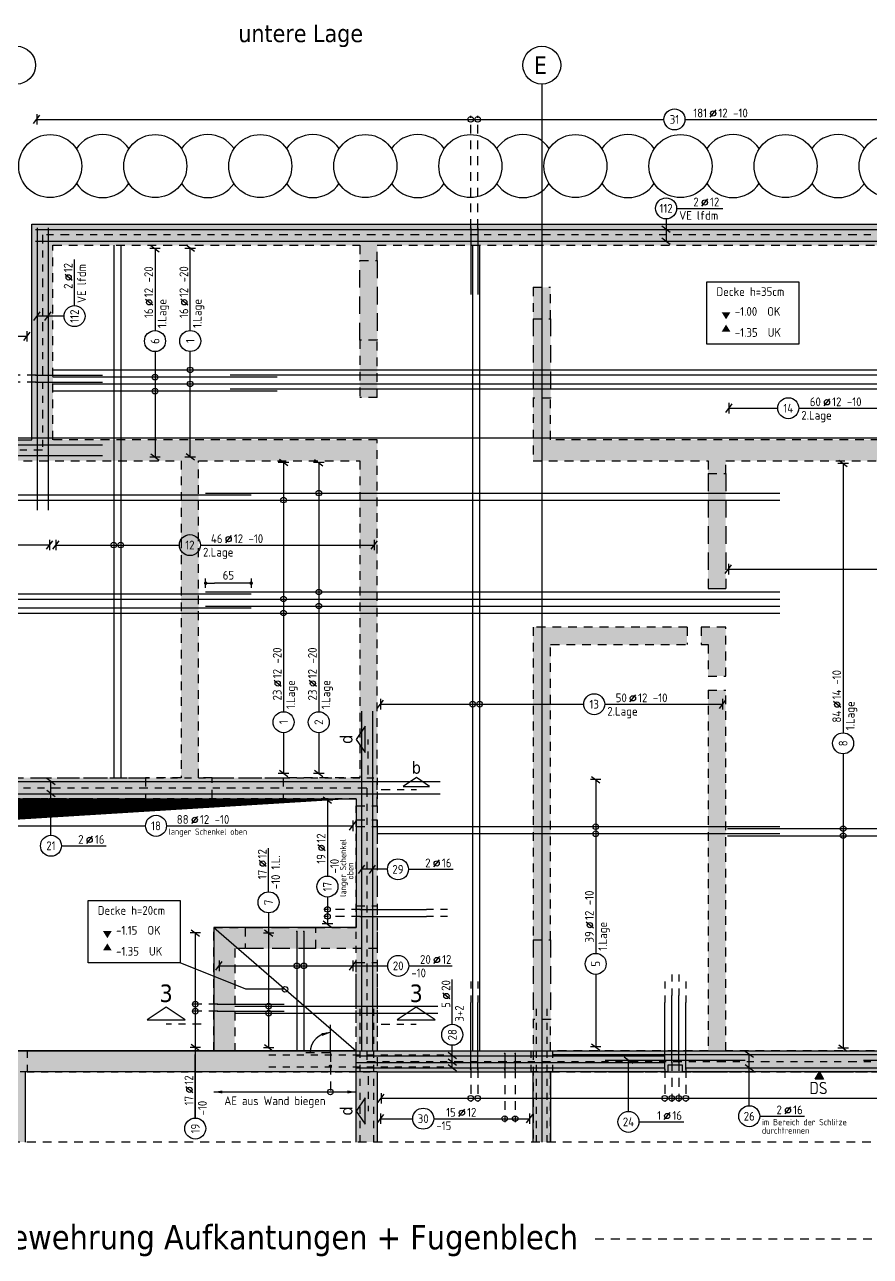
# Model space of a CAD drawing. Extents: x -14 to 117, y -15 to 42.
# Drawn here: x 20.81 to 32.89, y 5.89 to 23.47 of the extents above; entities that cross this region are included whole.
import ezdxf
from ezdxf.enums import TextEntityAlignment as Align

# ---------------------------------------------------------------- set-up
doc = ezdxf.new("R2010")
doc.units = 0
doc.header["$LTSCALE"] = 0.5
for name, pattern in [('AUSGEZOGEN', [1000.01, 1000, 0.01]), ('DASHDOTSMALL', [1.05, 0.5, -0.25, 0.05, -0.25]), ('DIVIDE2', [0.625, 0.25, -0.125, 0, -0.125, 0, -0.125]), ('DOT', [0.175, 0.05, -0.125]), ('HIDDEN', [0.375, 0.25, -0.125]), ('HIDDEN2', [0.187, 0.125, -0.062]), ('PUNKT', [0.175, 0.05, -0.125]), ('STRICHLINIE', [0.75, 0.5, -0.25]), ('STRICHPUNKT2', [0.55, 0.25, -0.125, 0.05, -0.125]), ('VERDECKT', [0.375, 0.25, -0.125])]:
    doc.linetypes.add(name, pattern=pattern)
for name, color, linetype in [('1.UG', 7, 'Continuous'), ('ACHSEN', 7, 'Continuous'), ('AFB', 7, 'Continuous'), ('AFU', 7, 'Continuous'), ('BETON', 7, 'Continuous'), ('Brüstung 1.UG', 7, 'Continuous'), ('DRUEBER', 7, 'Continuous'), ('grau_dunkel', 7, 'Continuous'), ('grau_mittel', 7, 'Continuous'), ('HILFE', 7, 'Continuous'), ('koten', 7, 'Continuous'), ('MASSE', 7, 'Continuous'), ('OBJEKT', 7, 'Continuous'), ('RND', 7, 'Continuous'), ('SCHNITTE', 7, 'Continuous'), ('SFP_Achsen', 7, 'Continuous'), ('TEXT', 7, 'Continuous'), ('Verbau', 7, 'Continuous'), ('VERDECKT', 7, 'Continuous'), ('VERDECKT2', 7, 'Continuous')]:
    doc.layers.add(name, color=color, linetype=linetype)
doc.styles.add('helv', font='tahoma.ttf')
doc.styles.add('txt', font='isocp.shx')
doc.linetypes.add('AFU_50K', pattern='A,0.15,["/",Standard,S=0.2,R=0,X=-0.01,Y=-0.1],0.07,["/",Standard,S=0.2,R=0,X=-0.01,Y=-0.1],0.15', length=0.37)
doc.linetypes.add('AFU_50L', pattern='A,0.75,["/",Standard,S=0.2,R=0,X=-0.01,Y=-0.1],0.07,["/",Standard,S=0.2,R=0,X=-0.01,Y=-0.1],0.75', length=1.57)
doc.dimstyles.new('DOT_I', dxfattribs={"dimscale": 0.5, "dimtxt": 0.25, "dimasz": 0.25, "dimexe": 0.1, "dimexo": 0.3, "dimgap": 0.1, "dimtad": 1, "dimdec": 3, "dimzin": 3, "dimtxsty": 'txt', "dimblk": 'DOT', "dimblk1": 'DOT', "dimblk2": 'DOT', "dimsah": 1, "dimcen": 0.1, "dimse1": 1, "dimse2": 1, "dimazin": 0, "dimtfac": 1, "dimtdec": 4, "dimtix": 1, "dimtmove": 2, "dimatfit": 3, "dimfxl": 0, "dimtvp": 1, "dimtolj": 1, "dimtzin": 0, "dimarcsym": 0})
pattern_1 = [(0, (-75.490723, 391.220215), (0.025, 0.05), [0, -0.05])]

# ---------------------------------------------------------------- blocks, each defined once
blk = doc.blocks.new('okrd_o')
at = {"layer": 'koten', "color": 7, "linetype": 'Continuous'}
blk.add_solid([(-0.125, 0.202), (0.125, 0.202), (0, 0)], dxfattribs=at)
at = {"layer": 'koten', "style": 'txt'}
blk.add_attdef('OKRD', (0.25, 0.1), '', height=0.25, dxfattribs=at)
blk = doc.blocks.new('okrd_u')
at = {"layer": 'koten', "color": 7, "linetype": 'Continuous'}
blk.add_solid([(-0.125, -0.202), (0.125, -0.202), (0, 0)], dxfattribs=at)
at = {"layer": 'koten', "style": 'txt'}
blk.add_attdef('OKRD', (0.25, -0.35), '', height=0.25, dxfattribs=at)
blk = doc.blocks.new('SCHN-2')
at = {"layer": 'SCHNITTE', "color": 6, "linetype": 'Continuous'}
blk.add_lwpolyline([(0.378, 0.088), (0, 0.34), (-0.378, 0.088)], close=True, dxfattribs=at)
at = {"layer": 'SCHNITTE', "color": 1, "linetype": 'DASHDOTSMALL', "style": 'helv'}
blk.add_attdef('SCHN-2', text='', height=0.35, dxfattribs=at).set_placement((0, 0.45), align=Align.CENTER)
blk = doc.blocks.new('lei_gre')
at = {"layer": 'RND', "color": 7, "linetype": 'Continuous'}
for p, q in [((-0.09, -0.12), (0.09, 0.12)), ((0, 0.15), (0, -0.15))]:
    blk.add_line(p, q, dxfattribs=at)
blk = doc.blocks.new('RND_LEI')
at = {"layer": 'RND', "color": 7, "linetype": 'Continuous'}
blk.add_line((1.022, 0.066), (1.19, 0.27), dxfattribs=at)
for centre, radius in [((0, 0), 0.3), ((1.106, 0.168), 0.075)]:
    blk.add_circle(centre, radius, dxfattribs=at)
at = {"layer": 'RND', "color": 7, "linetype": 'Continuous', "style": 'txt'}
blk.add_attdef('POSL', text='', height=0.25, dxfattribs=at).set_placement((0, 0), align=Align.MIDDLE)
blk.add_attdef('ANZ', text='', height=0.25, dxfattribs=at).set_placement((0.931, 0.057), align=Align.RIGHT)
for tag, p in [('DUM', (1.253, 0.057)), ('ABSTD', (1.674, 0.057)), ('POSTXT', (0.374, -0.327))]:
    blk.add_attdef(tag, p, '', height=0.25, dxfattribs=at)
blk = doc.blocks.new('PFEIL')
at = {"color": 7, "linetype": 'Continuous'}
blk.add_solid([(-1, -0.17), (-1, 0.17), (0, 0)], dxfattribs=at)
blk = doc.blocks.new('DOT')
at = {"layer": 'MASSE', "color": 7, "linetype": 'Continuous'}
for p, q in [((0, 0), (-1, 0)), ((0, 0.54), (0, -0.54))]:
    blk.add_line(p, q, dxfattribs=at)
at = {"layer": 'MASSE', "color": 7, "linetype": 'Continuous', "const_width": 0.2}
blk.add_lwpolyline([(-0.1, 0, 1), (0.1, 0, 1)], format="xyb", close=True, dxfattribs=at)
blk = doc.blocks.new('*D34')
at = {"layer": 'Defpoints', "color": 0, "linetype": 'AUSGEZOGEN', "transparency": 16777216}
for p in [(23.394, 15.5), (23.394, 15.5), (24.044, 15.5)]:
    blk.add_point(p, dxfattribs=at)
at = {"layer": 'MASSE', "color": 0, "linetype": 'AUSGEZOGEN', "lineweight": -2, "transparency": 16777216}
blk.add_line((23.919, 15.5), (23.519, 15.5), dxfattribs=at)
at = {"layer": 'MASSE', "color": 0, "linetype": 'AUSGEZOGEN', "lineweight": -2, "transparency": 16777216, "xscale": 0.125, "yscale": 0.125, "zscale": 0.125, "rotation": 180}
blk.add_blockref('DOT', (23.394, 15.5), dxfattribs=at)
at = {"layer": 'MASSE', "color": 0, "linetype": 'AUSGEZOGEN', "lineweight": -2, "transparency": 16777216, "xscale": 0.125, "yscale": 0.125, "zscale": 0.125}
blk.add_blockref('DOT', (24.044, 15.5), dxfattribs=at)
at = {"layer": 'MASSE', "color": 0, "linetype": 'AUSGEZOGEN', "transparency": 16777216, "insert": (23.719, 15.613), "char_height": 0.125, "attachment_point": 5, "style": 'txt'}
blk.add_mtext('\\A1;65', dxfattribs=at)
blk = doc.blocks.new('SCHN-1')
at = {"layer": 'SCHNITTE', "color": 5, "linetype": 'Continuous'}
blk.add_lwpolyline([(0.54, 0.125), (0, 0.485), (-0.54, 0.125)], close=True, dxfattribs=at)
at = {"layer": 'SCHNITTE', "color": 6, "linetype": 'Continuous', "style": 'helv'}
blk.add_attdef('SCHN-1', text='', height=0.5, dxfattribs=at).set_placement((0, 0.635), align=Align.CENTER)

msp = doc.modelspace()

# ---------------------------------------------------------------- hatches: boundary and pattern name
at = {"layer": '1.UG', "linetype": 'DOT'}
h = msp.add_hatch(dxfattribs=at)
h.set_pattern_fill('DOTS', scale=0.8, double=1)
h.set_pattern_definition(pattern_1)
h.paths.add_polyline_path([(13.3442, 8.8234), (13.0442, 8.8234), (13.0442, 8.5234), (13.3442, 8.5234)])
h.paths.add_polyline_path([(20.5442, 8.5234), (20.8442, 8.5234), (20.8442, 8.8234), (20.5442, 8.8234)])
h.paths.add_polyline_path([(28.3442, 8.8234), (28.0442, 8.8234), (28.0442, 8.5234), (28.3442, 8.5234)])
h.paths.add_polyline_path([(9.3192, 7.5234), (9.5692, 7.5234), (9.5692, 8.8234), (3.1692, 8.8234), (3.1692, 7.5234), (3.3292, 7.5234), (3.3292, 8.5234), (6.8192, 8.5234), (6.8192, 7.5234), (7.0692, 7.5234), (7.0692, 8.5234), (9.3192, 8.5234)])
h.paths.add_polyline_path([(41.7942, 7.5234), (42.0942, 7.5234), (42.0942, 8.8234), (35.5692, 8.8234), (35.5692, 7.5234), (35.8192, 7.5234), (35.8192, 8.5234), (38.0692, 8.5234), (38.0692, 7.5234), (38.3192, 7.5234), (38.3192, 8.5234), (41.7942, 8.5234)])
at = {"layer": 'Brüstung 1.UG', "linetype": 'DOT'}
h = msp.add_hatch(dxfattribs=at)
h.set_pattern_fill('DOTS', color=102, scale=0.8, double=1)
h.set_pattern_definition(pattern_1)
h.paths.add_polyline_path([(13.0442, 8.5234), (13.0442, 8.8234), (9.5692, 8.8234), (9.5692, 8.5234)])
h.paths.add_polyline_path([(20.5442, 8.5234), (20.5442, 8.8234), (13.3442, 8.8234), (13.3442, 8.5234)])
h.paths.add_polyline_path([(28.0442, 8.5234), (28.0442, 8.8234), (20.8442, 8.8234), (20.8442, 8.5234)])
h.paths.add_polyline_path([(35.5692, 8.5234), (35.5692, 8.8234), (28.3442, 8.8234), (28.3442, 8.5234)])
at = {"layer": 'DRUEBER', "linetype": 'PUNKT'}
h = msp.add_hatch(dxfattribs=at)
h.set_pattern_fill('DOTS', color=102, scale=0.8, double=1)
h.set_pattern_definition([(0, (-75.490723, 448.729915), (0.025, 0.05), [0, -0.05])])
h.paths.add_polyline_path([(25.5442, 12.4234), (25.5442, 8.8234), (25.8442, 8.8234), (25.8442, 12.7234), (16.4942, 12.7234), (16.4942, 8.8234), (16.7942, 8.8234), (16.7942, 12.4234)])
at = {"layer": 'grau_mittel'}
h = msp.add_hatch(color=61, dxfattribs=at)
h.paths.add_polyline_path([(8.6342, 17.5484), (8.6342, 17.2484), (9.2942, 17.2484), (9.2942, 14.0384), (9.5942, 14.0384), (9.5942, 17.2484), (11.8542, 17.2484), (11.8542, 10.1084), (12.1042, 10.1084), (12.1042, 17.2484), (12.3442, 17.2484), (12.3442, 17.5484)], flags=17)
h.paths.add_polyline_path([(7.0692, 15.2334), (7.0692, 15.3284), (6.8192, 15.3284), (6.8192, 15.2334)], flags=17)
h.paths.add_polyline_path([(7.0692, 14.0984), (6.8192, 14.0984), (6.8192, 12.7334), (7.0692, 12.7334)], flags=17)
h.paths.add_polyline_path([(7.0692, 11.0284), (6.8192, 11.0284), (6.8192, 10.6334), (7.0692, 10.6334)], flags=17)
h.paths.add_polyline_path([(7.0692, 9.4234), (7.0692, 9.4984), (6.8192, 9.4984), (6.8192, 9.4234)], flags=17)
h.paths.add_polyline_path([(9.5942, 11.8084), (9.2942, 11.8084), (9.2942, 10.1084), (9.5942, 10.1084)], flags=16)
h.paths.add_polyline_path([(9.2942, 12.2084), (9.5942, 12.2084), (9.5942, 12.9034), (9.2942, 12.9034)], flags=16)
h.paths.add_polyline_path([(19.2642, 12.7234), (19.2642, 12.4234), (20.5242, 12.4234), (20.5242, 12.7234)], flags=17)
h.paths.add_polyline_path([(25.5442, 12.1234), (25.5442, 12.0284), (25.8442, 12.0284), (25.8442, 12.1234)], flags=17)
h.paths.add_polyline_path([(25.8442, 10.8934), (25.5442, 10.8934), (25.5442, 10.5834), (24.9692, 10.5834), (24.9692, 10.2834), (25.8442, 10.2834)], flags=17)
h.paths.add_polyline_path([(28.0692, 10.4084), (28.3192, 10.4084), (28.3192, 14.6234), (30.2692, 14.6234), (30.2692, 14.8734), (28.0692, 14.8734)], flags=17)
h.paths.add_polyline_path([(30.5692, 14.1734), (30.8192, 14.1734), (30.8192, 14.8734), (30.4692, 14.8734), (30.4692, 14.6234), (30.5692, 14.6234)], flags=17)
h.paths.add_polyline_path([(25.8442, 18.9684), (25.5942, 18.9684), (25.5942, 18.1484), (25.8442, 18.1484)], flags=17)
h.paths.add_polyline_path([(28.0692, 19.2734), (28.3192, 19.2734), (28.3192, 19.7234), (28.0692, 19.7234)], flags=17)
h.paths.add_polyline_path([(37.1442, 18.9334), (38.7942, 18.9334), (38.7942, 20.3234), (37.1442, 20.3234)], flags=16)
h.paths.add_polyline_path([(38.7942, 17.5484), (38.7942, 18.9334), (37.1442, 18.9334), (37.1442, 17.5484)], flags=16)
h.paths.add_polyline_path([(25.5442, 7.5234), (25.8442, 7.5234), (25.8442, 10.0834), (25.5442, 10.0834), (25.5442, 8.8234), (23.8092, 8.8234), (23.8092, 10.2834), (23.9592, 10.2834), (23.9592, 10.5834), (23.5092, 10.5834), (23.5092, 8.8234), (16.7942, 8.8234), (16.7942, 9.0684), (16.4942, 9.0684), (16.4942, 8.8234), (12.1042, 8.8234), (12.1042, 8.9734), (11.8542, 8.9734), (11.8542, 8.8234), (9.5942, 8.8234), (9.5942, 8.9734), (9.2942, 8.9734), (9.2942, 7.5234), (9.5942, 7.5234), (9.5942, 8.5234), (20.5692, 8.5234), (20.5692, 7.5234), (20.8192, 7.5234), (20.8192, 8.5234), (25.5442, 8.5234)], flags=17)
h.paths.add_polyline_path([(41.7942, 7.5234), (42.0942, 7.5234), (42.0942, 8.8234), (39.0942, 8.8234), (39.0942, 20.6234), (20.9142, 20.6234), (20.9142, 17.5484), (14.3742, 17.5484), (14.3742, 19.2084), (6.3042, 19.2084), (6.3042, 16.6084), (3.0942, 16.6084), (3.0942, 7.5234), (3.3942, 7.5234), (3.3942, 8.5234), (6.8192, 8.5234), (6.8192, 7.5234), (7.0692, 7.5234), (7.0692, 8.8234), (3.3942, 8.8234), (3.3942, 16.3084), (6.8192, 16.3084), (6.8192, 15.9984), (7.0692, 15.9984), (7.0692, 17.2484), (7.7342, 17.2484), (7.7342, 17.5484), (6.6042, 17.5484), (6.6042, 18.9084), (14.0742, 18.9084), (14.0742, 17.5484), (13.7442, 17.5484), (13.7442, 17.2484), (16.4942, 17.2484), (16.4942, 11.0784), (16.7942, 11.0784), (16.7942, 12.4234), (17.2542, 12.4234), (17.2542, 12.7234), (16.7442, 12.7234), (16.7442, 17.2484), (23.0442, 17.2484), (23.0442, 12.7234), (22.5342, 12.7234), (22.5342, 12.4234), (23.4892, 12.4234), (23.4892, 12.7234), (23.2942, 12.7234), (23.2942, 17.2484), (25.5942, 17.2484), (25.5942, 12.7234), (24.4992, 12.7234), (24.4992, 12.4234), (25.5442, 12.4234), (25.5442, 12.3234), (25.8442, 12.3234), (25.8442, 17.5484), (21.2142, 17.5484), (21.2142, 20.3234), (25.5942, 20.3234), (25.5942, 20.1034), (25.8442, 20.1034), (25.8442, 20.3234), (36.8442, 20.3234), (36.8442, 17.5484), (28.3192, 17.5484), (28.3192, 18.1384), (28.0692, 18.1384), (28.0692, 17.2484), (30.5692, 17.2484), (30.5692, 17.0634), (30.8192, 17.0634), (30.8192, 17.2484), (38.7942, 17.2484), (38.7942, 8.8234), (30.8192, 8.8234), (30.8192, 13.9734), (30.5692, 13.9734), (30.5692, 8.8234), (28.3192, 8.8234), (28.3192, 9.2734), (28.0692, 9.2734), (28.0692, 7.5234), (28.3192, 7.5234), (28.3192, 8.5234), (29.9992, 8.5234), (29.9992, 8.6234), (30.1992, 8.6234), (30.1992, 8.5234), (33.6892, 8.5234), (33.6892, 8.6234), (33.8892, 8.6234), (33.8892, 8.5234), (35.5692, 8.5234), (35.5692, 7.5234), (35.8192, 7.5234), (35.8192, 8.5234), (38.0692, 8.5234), (38.0692, 7.5234), (38.3192, 7.5234), (38.3192, 8.5234), (41.7942, 8.5234)])
h = msp.add_hatch(color=61, dxfattribs=at)
h.paths.add_polyline_path([(7.0692, 15.2334), (6.8192, 15.2334), (6.8192, 14.0984), (7.0692, 14.0984)])
h.paths.add_polyline_path([(7.0692, 12.7334), (6.8192, 12.7334), (6.8192, 11.6284), (7.0692, 11.6284)])
h.paths.add_polyline_path([(6.8192, 9.4984), (7.0692, 9.4984), (7.0692, 10.6334), (6.8192, 10.6334)])
h.paths.add_polyline_path([(9.5942, 10.1084), (9.2942, 10.1084), (9.2942, 8.9734), (9.5942, 8.9734)])
h.paths.add_polyline_path([(9.2942, 12.9709), (9.2942, 12.9034), (9.5942, 12.9034), (9.5942, 12.9709)])
h.paths.add_polyline_path([(9.2942, 14.0384), (9.2942, 13.9709), (9.5942, 13.9709), (9.5942, 14.0384)])
h.paths.add_polyline_path([(11.8542, 8.9734), (12.1042, 8.9734), (12.1042, 10.1084), (11.8542, 10.1084)])
h.paths.add_polyline_path([(16.4942, 9.0684), (16.7942, 9.0684), (16.7942, 11.0784), (16.4942, 11.0784)])
h.paths.add_polyline_path([(19.2642, 12.4234), (19.2642, 12.7234), (17.2542, 12.7234), (17.2542, 12.4234)])
h.paths.add_polyline_path([(22.5342, 12.4234), (22.5342, 12.7234), (20.5242, 12.7234), (20.5242, 12.4234)])
h.paths.add_polyline_path([(23.4892, 12.7234), (23.4892, 12.4234), (24.4992, 12.4234), (24.4992, 12.7234)])
h.paths.add_polyline_path([(25.5442, 10.8934), (25.8442, 10.8934), (25.8442, 12.0284), (25.5442, 12.0284)])
h.paths.add_polyline_path([(24.9692, 10.2834), (24.9692, 10.5834), (23.9592, 10.5834), (23.9592, 10.2834)])
h.paths.add_polyline_path([(28.3192, 10.4084), (28.0692, 10.4084), (28.0692, 9.2734), (28.3192, 9.2734)])
h.paths.add_polyline_path([(30.8192, 17.0634), (30.5692, 17.0634), (30.5692, 15.4234), (30.8192, 15.4234)])
h.paths.add_polyline_path([(28.0692, 18.1384), (28.3192, 18.1384), (28.3192, 19.2734), (28.0692, 19.2734)])
h.paths.add_polyline_path([(25.8442, 20.1034), (25.5942, 20.1034), (25.5942, 18.9684), (25.8442, 18.9684)])
h.paths.add_polyline_path([(8.6342, 17.2484), (8.6342, 17.5484), (7.7342, 17.5484), (7.7342, 17.2484)])
at = {"layer": 'HILFE', "linetype": 'AUSGEZOGEN'}
msp.add_hatch(color=7, dxfattribs=at).paths.add_polyline_path([(32.2182, 8.4195), (32.1582, 8.5234), (32.0982, 8.4195)])

# ---------------------------------------------------------------- linework, layer by layer
at = {"layer": '1.UG', "color": 7, "linetype": 'PUNKT', "lineweight": -2}
for points in [[(20.5442, 8.8234), (20.8442, 8.8234), (20.8442, 8.5234), (20.5442, 8.5234)], [(28.0442, 8.8234), (28.3442, 8.8234), (28.3442, 8.5234), (28.0442, 8.5234)]]:
    msp.add_lwpolyline(points, close=True, dxfattribs=at)
at = {"layer": 'ACHSEN', "color": 140, "linetype": 'AUSGEZOGEN'}
for p, q in [((28.1942, 22.6235), (28.1942, 7.5234)), ((1.3942, 17.5734), (41.6205, 17.5734)), ((1.3942, 8.8234), (43.8442, 8.8234))]:
    msp.add_line(p, q, dxfattribs=at)
at = {"layer": 'AFB', "color": 1, "linetype": 'DIVIDE2'}
for p, q in [((21.0642, 20.4734), (21.0642, 17.3984)), ((38.9442, 20.4734), (21.0642, 20.4734)), ((21.0642, 17.3984), (6.4542, 17.3984)), ((25.6942, 12.5734), (16.6442, 12.5734)), ((25.6942, 12.5734), (25.6942, 8.6734)), ((25.6942, 8.6734), (39.0942, 8.6734))]:
    msp.add_line(p, q, dxfattribs=at)
at = {"layer": 'AFU', "color": 8, "linetype": 'AFU_50L'}
msp.add_line((25.5442, 8.8234), (23.5092, 8.8234), dxfattribs=at)
at = {"layer": 'AFU', "color": 8, "linetype": 'AFU_50K'}
for p, q in [((25.5442, 8.5234), (25.5442, 8.8234)), ((25.8442, 8.5234), (25.5442, 8.5234)), ((28.0692, 8.5234), (28.3192, 8.5234))]:
    msp.add_line(p, q, dxfattribs=at)
at = {"layer": 'BETON', "color": 6, "linetype": 'AUSGEZOGEN'}
for p, q in [((20.9142, 17.5484), (20.9142, 20.6234)), ((20.9142, 20.6234), (39.0942, 20.6234)), ((14.3742, 17.5484), (20.9142, 17.5484)), ((16.7942, 12.4234), (25.5442, 12.4234)), ((25.5442, 12.4234), (25.5442, 10.5834)), ((25.5442, 10.5834), (23.5092, 10.5834)), ((23.5092, 10.5834), (23.5092, 8.8234)), ((23.5092, 8.8234), (16.7942, 8.8234)), ((29.9992, 8.5234), (29.9992, 8.6234)), ((29.9992, 8.6234), (30.1992, 8.6234)), ((30.1992, 8.6234), (30.1992, 8.5234)), ((25.5442, 8.5234), (20.8192, 8.5234)), ((20.8192, 8.5234), (20.8192, 7.5234)), ((25.5442, 7.5234), (25.5442, 8.5234)), ((25.8442, 8.5234), (28.0692, 8.5234)), ((25.8442, 8.5234), (25.8442, 7.5234)), ((28.0692, 7.5234), (28.0692, 8.5234)), ((29.9992, 8.5234), (28.3192, 8.5234)), ((28.3192, 8.5234), (28.3192, 7.5234)), ((33.6892, 8.5234), (30.1992, 8.5234))]:
    msp.add_line(p, q, dxfattribs=at)
at = {"layer": 'Brüstung 1.UG', "color": 102, "linetype": 'DOT'}
for p, q in [((20.8442, 8.8234), (28.0442, 8.8234)), ((28.3442, 8.8234), (35.5692, 8.8234)), ((20.8442, 8.5234), (28.0442, 8.5234)), ((28.3442, 8.5234), (35.5692, 8.5234))]:
    msp.add_line(p, q, dxfattribs=at)
at = {"layer": 'DRUEBER', "color": 102, "linetype": 'PUNKT'}
for p, q in [((16.4942, 12.7234), (25.8442, 12.7234)), ((25.8442, 12.7234), (25.8442, 8.8234)), ((25.5442, 12.4234), (16.7942, 12.4234)), ((25.5442, 8.8234), (25.5442, 12.4234))]:
    msp.add_line(p, q, dxfattribs=at)
at = {"layer": 'grau_dunkel', "color": 21}
msp.add_lwpolyline([(16.7942, 8.8234, 0, 0.587, 0), (17.0867, 12.3994, 0, 0, 0), (16.8025, 12.1536, 0.5398, 0, 0), (25.5442, 12.4234, 0, 0, 0)], format="xyseb", dxfattribs=at)
at = {"layer": 'HILFE', "color": 102, "linetype": 'AUSGEZOGEN'}
msp.add_line((23.5092, 10.5834), (25.5442, 8.8234), dxfattribs=at)
at = {"layer": 'HILFE', "color": 102, "linetype": 'HIDDEN'}
for p, q in [((43.4673, 7.5234), (2.2442, 7.5234)), ((28.9556, 6.1405), (45.0775, 6.1405))]:
    msp.add_line(p, q, dxfattribs=at)
at = {"layer": 'HILFE', "color": 7, "linetype": 'AUSGEZOGEN'}
msp.add_lwpolyline([(32.2182, 8.4195), (32.0982, 8.4195), (32.1582, 8.5234)], close=True, dxfattribs=at)
at = {"layer": 'OBJEKT', "color": 7, "linetype": 'HIDDEN2'}
for q in [(25.5442, 10.5834), (39.0942, 8.8234)]:
    msp.add_line((25.5442, 8.8234), q, dxfattribs=at)
at = {"layer": 'OBJEKT', "color": 1, "linetype": 'AUSGEZOGEN'}
for p, q in [((23.9658, 9.7034), (23.028, 10.0802)), ((24.5267, 9.7034), (23.9658, 9.7034))]:
    msp.add_line(p, q, dxfattribs=at)
at = {"layer": 'OBJEKT', "color": 7, "linetype": 'AUSGEZOGEN'}
msp.add_line((29.9992, 8.5234), (30.1992, 8.5234), dxfattribs=at)
at = {"layer": 'OBJEKT', "color": 1, "linetype": 'AUSGEZOGEN'}
for points in [[(30.5505, 19.8021), (31.8623, 19.8021), (31.8623, 18.913), (30.5505, 18.913)], [(21.7162, 10.9693), (23.028, 10.9693), (23.028, 10.0802), (21.7162, 10.0802)]]:
    msp.add_lwpolyline(points, close=True, dxfattribs=at)
msp.add_circle((24.5267, 9.7034), 0.04, dxfattribs=at)
at = {"layer": 'RND', "color": 102, "linetype": 'VERDECKT'}
for p, q in [((27.1785, 20.5684), (27.1785, 22.1699)), ((27.2785, 20.5684), (27.2785, 22.1699)), ((20.9692, 18.4682), (19.3395, 18.4682)), ((20.9692, 18.3682), (19.3395, 18.3682)), ((25.5992, 10.8438), (25.0831, 10.8438)), ((25.5992, 10.7438), (25.0831, 10.7438)), ((23.5642, 9.4903), (23.196, 9.4903)), ((23.5642, 9.3903), (23.196, 9.3903)), ((30.0492, 8.6634), (30.0492, 8.0975)), ((30.1492, 8.6634), (30.1492, 8.0975)), ((25.1752, 8.6104), (25.1752, 8.1877)), ((27.1785, 8.5634), (27.1785, 8.0975)), ((27.2785, 8.5634), (27.2785, 8.0975)), ((27.6639, 8.5584), (27.6639, 7.8066)), ((27.8139, 8.5584), (27.8139, 7.8066)), ((29.9492, 8.5634), (29.9492, 8.0975)), ((30.2492, 8.5634), (30.2492, 8.0975))]:
    msp.add_line(p, q, dxfattribs=at)
at = {"layer": 'RND', "color": 7, "linetype": 'AUSGEZOGEN'}
for p, q in [((20.9814, 22.1199), (29.9384, 22.1199)), ((30.2384, 22.1199), (39.0276, 22.1199)), ((30.1185, 20.8498), (30.7785, 20.8498)), ((22.6709, 20.2766), (22.6709, 19.1056)), ((23.1737, 19.1066), (23.1737, 20.2811)), ((21.5215, 19.4614), (21.5215, 20.1214)), ((17.5524, 19.0244), (20.8411, 19.0244)), ((22.6709, 18.8056), (22.6709, 17.2994)), ((23.1737, 17.3025), (23.1737, 18.8066)), ((30.865, 17.9979), (31.5628, 17.9979)), ((31.8628, 17.9979), (36.774, 17.9979)), ((24.5066, 17.2245), (24.5066, 13.6659)), ((25.0094, 17.2216), (25.0094, 13.6658)), ((32.496, 17.2099), (32.496, 13.3641)), ((18.4422, 16.0453), (21.1659, 16.0453)), ((21.2563, 16.0441), (23.0191, 16.0441)), ((23.3191, 16.0441), (25.8009, 16.0441)), ((30.8587, 15.7005), (36.1451, 15.7005)), ((25.8897, 13.7724), (28.792, 13.7724)), ((29.092, 13.7724), (30.7756, 13.7724)), ((24.5066, 13.3659), (24.5066, 12.7844)), ((25.0094, 13.3658), (25.0094, 12.7852)), ((32.496, 13.0641), (32.496, 8.8635)), ((28.9633, 12.6967), (28.9633, 10.2165)), ((25.1331, 12.4042), (25.1331, 11.3189)), ((16.8251, 12.0365), (22.5354, 12.0365)), ((22.8354, 12.0365), (25.4953, 12.0365)), ((21.3352, 11.7516), (21.9752, 11.7516)), ((24.2927, 11.0944), (24.2927, 11.72)), ((26.29, 11.4159), (26.93, 11.4159)), ((25.1331, 11.0189), (25.1331, 10.6353)), ((24.2927, 10.7944), (24.2927, 10.5063)), ((23.246, 10.5074), (23.246, 8.874)), ((24.2927, 10.5063), (24.2927, 8.8684)), ((23.5857, 10.0378), (25.4937, 10.0378)), ((25.4937, 10.0378), (25.9933, 10.0378)), ((26.2933, 10.0378), (26.9161, 10.0378)), ((28.9633, 9.9165), (28.9633, 8.8797)), ((26.9153, 9.2046), (26.9153, 9.8446)), ((23.246, 8.874), (23.246, 7.8657)), ((23.246, 7.8657), (23.246, 8.7719)), ((25.8978, 8.1475), (36.3446, 8.1475)), ((25.8927, 7.8566), (26.3502, 7.8566)), ((26.6502, 7.8566), (28.0196, 7.8566)), ((29.5814, 7.811), (30.2214, 7.811)), ((31.3059, 7.8915), (31.9459, 7.8915))]:
    msp.add_line(p, q, dxfattribs=at)
at = {"layer": 'RND', "color": 102, "linetype": 'AUSGEZOGEN'}
for p, q in [((29.9685, 20.6998), (29.9685, 20.3808)), ((21.3715, 19.3114), (20.9865, 19.3114)), ((21.1852, 11.9016), (21.1852, 12.6684)), ((25.99, 11.4159), (25.62, 11.4159)), ((26.9153, 8.581), (26.9153, 8.9046)), ((29.4314, 7.961), (29.4314, 8.6903)), ((31.1559, 8.0415), (31.1559, 8.7724))]:
    msp.add_line(p, q, dxfattribs=at)
at = {"layer": 'RND', "color": 7, "linetype": 'VERDECKT'}
msp.add_line((25.1752, 8.7945), (25.1752, 8.6104), dxfattribs=at)
at = {"layer": 'RND', "color": 1, "linetype": 'AUSGEZOGEN'}
for points in [[(20.9865, 20.5734), (20.9865, 16.5434)], [(21.1431, 20.5734), (21.1431, 16.5434)], [(20.9642, 20.5489), (39.0442, 20.5489)], [(27.1785, 20.5684), (27.1785, 19.6184)], [(27.2785, 20.5684), (27.2785, 19.6184)], [(20.9642, 20.3808), (39.0442, 20.3808)], [(22.0811, 20.3234), (22.0811, 12.7234)], [(22.1811, 20.3234), (22.1811, 12.7234)], [(27.2058, 20.3234), (27.2058, 8.8234)], [(27.3058, 20.3234), (27.3058, 8.8234)], [(20.9692, 18.4682), (21.9192, 18.4682)], [(34.3142, 18.5409), (21.2142, 18.5409)], [(36.8442, 18.4682), (23.7442, 18.4682)], [(20.9692, 18.3682), (21.9192, 18.3682)], [(24.4142, 18.4409), (21.2142, 18.4409)], [(34.3142, 18.3409), (21.2142, 18.3409)], [(24.4142, 18.2409), (21.2142, 18.2409)], [(36.8442, 18.2682), (23.7442, 18.2682)], [(6.3542, 17.4727), (21.9193, 17.4727)], [(6.3542, 17.323), (21.9193, 17.323)], [(15.8442, 16.7591), (24.0442, 16.7591)], [(23.3942, 16.7864), (31.5942, 16.7864)], [(18.4942, 16.6864), (31.5942, 16.6864)], [(15.8442, 15.3468), (24.0442, 15.3468)], [(23.3942, 15.3741), (31.5942, 15.3741)], [(15.8442, 15.1468), (24.0442, 15.1468)], [(18.4942, 15.2741), (31.5942, 15.2741)], [(23.3942, 15.1741), (31.5942, 15.1741)], [(18.4942, 15.0741), (31.5942, 15.0741)], [(25.62, 13.6734), (25.62, 8.8234)], [(25.7765, 13.6734), (25.7765, 8.8234)], [(15.5942, 12.6684), (26.7442, 12.6684)], [(15.5942, 12.4943), (26.7442, 12.4943)], [(31.5942, 12.0234), (25.8442, 12.0234)], [(30.8442, 11.9961), (38.7942, 11.9961)], [(31.5942, 11.9234), (25.8442, 11.9234)], [(30.8442, 11.8961), (38.7942, 11.8961)], [(25.5992, 10.8438), (26.5492, 10.8438)], [(25.5992, 10.7438), (26.5492, 10.7438)], [(24.6952, 10.5284), (24.6952, 8.8284)], [(24.7952, 10.5284), (24.7952, 8.8284)], [(27.1785, 8.5634), (27.1785, 9.5134)], [(27.2785, 8.5634), (27.2785, 9.5134)], [(29.9492, 8.5634), (29.9492, 9.5134)], [(30.0492, 8.6634), (30.0492, 9.6134)], [(30.1492, 8.6634), (30.1492, 9.6134)], [(30.2492, 8.5634), (30.2492, 9.5134)], [(23.5642, 9.4903), (24.5142, 9.4903)], [(23.5642, 9.3903), (24.5142, 9.3903)], [(23.8092, 9.463), (26.7092, 9.463)], [(23.8092, 9.363), (26.7092, 9.363)], [(25.1752, 8.7945), (25.1752, 9.1945)], [(25.5442, 8.7548), (29.9442, 8.7548)], [(25.5442, 8.6587), (29.9442, 8.6587)], [(27.6639, 8.7884), (27.6639, 8.5584)], [(27.8139, 8.7884), (27.8139, 8.5584)], [(28.3442, 8.7724), (39.1942, 8.7724)], [(29.0992, 8.6903), (31.0992, 8.6903)], [(32.7892, 8.6903), (34.7892, 8.6903)], [(25.5442, 8.581), (29.9442, 8.581)], [(30.2392, 8.5816), (33.6492, 8.5816)]]:
    msp.add_lwpolyline(points, dxfattribs=at)
at = {"layer": 'RND', "color": 7, "linetype": 'AUSGEZOGEN', "const_width": 0.0125}
for points in [[(27.1785, 20.5746, 1), (27.1785, 20.5621, 1)], [(27.2785, 20.5746, 1), (27.2785, 20.5621, 1)], [(20.963, 18.4682, 1), (20.9755, 18.4682, 1)], [(20.963, 18.3682, 1), (20.9755, 18.3682, 1)], [(25.5992, 10.8375, -1), (25.5992, 10.85, -1)], [(25.5992, 10.7375, -1), (25.5992, 10.75, -1)], [(24.7015, 10.5284, 1), (24.689, 10.5284, 1)], [(24.8015, 10.5284, 1), (24.789, 10.5284, 1)], [(23.5642, 9.4966, 1), (23.5642, 9.4841, 1)], [(23.5642, 9.3966, 1), (23.5642, 9.3841, 1)], [(27.6577, 8.7884, 1), (27.6702, 8.7884, 1)], [(27.8077, 8.7884, 1), (27.8202, 8.7884, 1)], [(30.043, 8.6634, 1), (30.0555, 8.6634, 1)], [(30.143, 8.6634, 1), (30.1555, 8.6634, 1)], [(27.1723, 8.5634, 1), (27.1848, 8.5634, 1)], [(27.2723, 8.5634, 1), (27.2848, 8.5634, 1)], [(27.6577, 8.5584, 1), (27.6702, 8.5584, 1)], [(27.8077, 8.5584, 1), (27.8202, 8.5584, 1)], [(29.943, 8.5634, 1), (29.9555, 8.5634, 1)], [(30.243, 8.5634, 1), (30.2555, 8.5634, 1)]]:
    msp.add_lwpolyline(points, format="xyb", close=True, dxfattribs=at)
at = {"layer": 'RND', "color": 1, "linetype": 'DOT'}
for points in [[(26.8492, 10.8438), (26.5492, 10.8438)], [(26.8492, 10.7438), (26.5492, 10.7438)], [(30.0492, 9.9134), (30.0492, 9.6134)], [(30.1492, 9.9134), (30.1492, 9.6134)], [(27.1785, 9.8134), (27.1785, 9.5134)], [(27.2785, 9.8134), (27.2785, 9.5134)], [(29.9492, 9.8134), (29.9492, 9.5134)], [(30.2492, 9.8134), (30.2492, 9.5134)]]:
    msp.add_lwpolyline(points, dxfattribs=at)
at = {"layer": 'RND', "color": 1, "linetype": 'HIDDEN2'}
for points in [[(25.6004, 7.5234), (25.6004, 9.4234)], [(25.7945, 7.5234), (25.7945, 9.4234)], [(28.1183, 7.5234), (28.1183, 9.4234)], [(28.2723, 7.5234), (28.2723, 9.4234)], [(24.2942, 8.7685), (26.7942, 8.7685)], [(24.2942, 8.5953), (26.7942, 8.5953)]]:
    msp.add_lwpolyline(points, dxfattribs=at)
at = {"layer": 'RND', "color": 7, "linetype": 'VERDECKT'}
msp.add_lwpolyline([(25.1752, 8.7945), (24.7752, 8.7945)], dxfattribs=at)
at = {"layer": 'RND', "color": 102, "linetype": 'AUSGEZOGEN'}
msp.add_lwpolyline([(23.5092, 8.2377), (25.5442, 8.2377)], dxfattribs=at)
at = {"layer": 'RND', "color": 7, "linetype": 'AUSGEZOGEN'}
for centre in [(27.1785, 22.1199), (27.2785, 22.1199), (22.6709, 18.4409), (23.1737, 18.5436), (23.1737, 18.3436), (22.6709, 18.2409), (24.5066, 16.6864), (25.0094, 16.7864), (22.0811, 16.0441), (22.1811, 16.0441), (24.5066, 15.2741), (25.0094, 15.3741), (25.0094, 15.1741), (24.5066, 15.0741), (27.2058, 13.7724), (27.3058, 13.7724), (28.9633, 12.0234), (28.9633, 11.9234), (32.496, 11.9961), (32.496, 11.8961), (25.1331, 10.8438), (25.1331, 10.7438), (24.6952, 10.0378), (24.7952, 10.0378), (23.246, 9.4903), (24.2927, 9.463), (23.246, 9.3903), (24.2927, 9.363), (25.1752, 8.2377), (27.1785, 8.1475), (27.2785, 8.1475), (29.9492, 8.1475), (30.0492, 8.1475), (30.1492, 8.1475), (30.2492, 8.1475), (27.6639, 7.8566), (27.8139, 7.8566)]:
    msp.add_circle(centre, 0.04, dxfattribs=at)
at = {"layer": 'RND', "color": 7, "linetype": 'VERDECKT'}
msp.add_circle((25.1752, 8.6104), 0.012, dxfattribs=at)
at = {"layer": 'RND', "color": 102, "linetype": 'AUSGEZOGEN'}
msp.add_arc((25.1752, 8.7945), 0.2904, 90, 180, dxfattribs=at)
at = {"layer": 'SCHNITTE', "color": 6, "linetype": 'STRICHPUNKT2'}
for p, q in [((25.7141, 12.771), (25.7141, 13.271)), ((25.9024, 12.5555), (26.4024, 12.5555)), ((25.7141, 8.4656), (25.7141, 7.9656))]:
    msp.add_line(p, q, dxfattribs=at)
at = {"layer": 'SCHNITTE', "color": 5, "linetype": 'STRICHPUNKT2'}
for p, q in [((23.3298, 9.2041), (22.8298, 9.2041)), ((25.9001, 9.2041), (26.4001, 9.2041))]:
    msp.add_line(p, q, dxfattribs=at)
at = {"layer": 'SFP_Achsen', "color": 7, "linetype": 'AUSGEZOGEN'}
for centre in [(20.6942, 22.894), (28.1942, 22.894)]:
    msp.add_circle(centre, 0.2705, dxfattribs=at)
at = {"layer": 'Verbau', "color": 171}
for centre in [(21.1742, 21.4534), (22.6742, 21.4534), (24.1742, 21.4534), (25.6742, 21.4534), (27.1742, 21.4534), (28.6742, 21.4534), (30.1742, 21.4534), (31.6742, 21.4534), (33.1742, 21.4534)]:
    msp.add_circle(centre, 0.45, dxfattribs=at)
for centre, start, end in [((21.9242, 21.4534), 33.55731, 146.44269), ((23.4242, 21.4534), 33.55731, 146.44269), ((24.9242, 21.4534), 33.55731, 146.44269), ((26.4242, 21.4534), 33.55731, 146.44269), ((27.9242, 21.4534), 33.55731, 146.44269), ((29.4242, 21.4534), 33.55731, 146.44269), ((30.9242, 21.4534), 33.55731, 146.44269), ((32.4242, 21.4534), 33.55731, 146.44269), ((21.9242, 21.4534), 213.55731, 326.44269), ((23.4242, 21.4534), 213.55731, 326.44269), ((24.9242, 21.4534), 213.55731, 326.44269), ((26.4242, 21.4534), 213.55731, 326.44269), ((27.9242, 21.4534), 213.55731, 326.44269), ((29.4242, 21.4534), 213.55731, 326.44269), ((30.9242, 21.4534), 213.55731, 326.44269), ((32.4242, 21.4534), 213.55731, 326.44269)]:
    msp.add_arc(centre, 0.45, start, end, dxfattribs=at)
at = {"layer": 'VERDECKT', "color": 7, "linetype": 'VERDECKT', "lineweight": -2}
for p, q in [((20.9142, 17.5484), (20.9142, 20.6234)), ((20.9142, 20.6234), (39.0942, 20.6234)), ((21.2142, 17.5484), (21.2142, 20.3234)), ((21.2142, 20.3234), (25.5942, 20.3234)), ((25.5942, 20.3234), (25.5942, 20.1034)), ((25.8442, 20.1034), (25.8442, 20.3234)), ((25.8442, 20.3234), (36.8442, 20.3234)), ((25.5942, 20.1034), (25.8442, 20.1034)), ((28.0692, 19.7234), (28.0692, 19.2734)), ((28.3192, 19.2734), (28.3192, 19.7234)), ((28.0692, 19.2734), (28.3192, 19.2734)), ((25.8442, 18.9684), (25.5942, 18.9684)), ((25.5942, 18.9684), (25.5942, 18.1484)), ((25.8442, 18.1484), (25.8442, 18.9684)), ((28.3192, 18.1384), (28.0692, 18.1384)), ((28.0692, 18.1384), (28.0692, 17.2484)), ((28.3192, 17.5484), (28.3192, 18.1384)), ((14.3742, 17.5484), (20.9142, 17.5484)), ((25.8442, 17.5484), (21.2142, 17.5484)), ((25.8442, 12.3234), (25.8442, 17.5484)), ((36.8442, 17.5484), (28.3192, 17.5484)), ((16.7442, 17.2484), (23.0442, 17.2484)), ((23.0442, 17.2484), (23.0442, 12.7234)), ((23.2942, 12.7234), (23.2942, 17.2484)), ((23.2942, 17.2484), (25.5942, 17.2484)), ((25.5942, 17.2484), (25.5942, 12.7234)), ((28.0692, 17.2484), (30.5692, 17.2484)), ((30.5692, 17.2484), (30.5692, 17.0634)), ((30.8192, 17.0634), (30.8192, 17.2484)), ((30.8192, 17.2484), (38.7942, 17.2484)), ((30.5692, 17.0634), (30.8192, 17.0634)), ((30.2692, 14.8734), (28.0692, 14.8734)), ((28.0692, 14.8734), (28.0692, 10.4084)), ((30.8192, 14.8734), (30.4692, 14.8734)), ((30.8192, 14.1734), (30.8192, 14.8734)), ((28.3192, 10.4084), (28.3192, 14.6234)), ((28.3192, 14.6234), (30.2692, 14.6234)), ((30.4692, 14.6234), (30.5692, 14.6234)), ((30.5692, 14.6234), (30.5692, 14.1734)), ((30.5692, 13.9734), (30.5692, 8.8234)), ((30.8192, 8.8234), (30.8192, 13.9734)), ((23.0442, 12.7234), (22.5342, 12.7234)), ((22.5342, 12.7234), (22.5342, 12.4234)), ((23.4892, 12.7234), (23.2942, 12.7234)), ((23.4892, 12.4234), (23.4892, 12.7234)), ((25.5942, 12.7234), (24.4992, 12.7234)), ((24.4992, 12.7234), (24.4992, 12.4234)), ((22.5342, 12.4234), (23.4892, 12.4234)), ((24.4992, 12.4234), (25.5442, 12.4234)), ((25.5442, 12.4234), (25.5442, 12.3234)), ((25.5442, 12.1234), (25.5442, 12.0284)), ((25.5442, 12.0284), (25.8442, 12.0284)), ((25.8442, 12.0284), (25.8442, 12.1234)), ((25.5442, 10.5834), (25.5442, 10.8934)), ((25.5442, 10.8934), (25.8442, 10.8934)), ((25.8442, 10.8934), (25.8442, 10.2834)), ((23.5092, 8.8234), (23.5092, 10.5834)), ((23.5092, 10.5834), (23.9592, 10.5834)), ((23.9592, 10.5834), (23.9592, 10.2834)), ((24.9692, 10.2834), (24.9692, 10.5834)), ((24.9692, 10.5834), (25.5442, 10.5834)), ((28.0692, 10.4084), (28.3192, 10.4084)), ((23.9592, 10.2834), (23.8092, 10.2834)), ((23.8092, 10.2834), (23.8092, 8.8234)), ((25.8442, 10.2834), (24.9692, 10.2834)), ((25.5442, 8.8234), (25.5442, 10.0834)), ((25.8442, 10.0834), (25.8442, 7.5234)), ((28.3192, 9.2734), (28.0692, 9.2734)), ((28.0692, 9.2734), (28.0692, 7.5234)), ((28.3192, 8.8234), (28.3192, 9.2734)), ((23.5092, 8.8234), (16.7942, 8.8234)), ((23.8092, 8.8234), (25.5442, 8.8234)), ((30.5692, 8.8234), (28.3192, 8.8234)), ((38.7942, 8.8234), (30.8192, 8.8234)), ((25.5442, 8.5234), (20.8192, 8.5234)), ((20.8192, 8.5234), (20.8192, 7.5234)), ((25.5442, 7.5234), (25.5442, 8.5234)), ((28.3192, 7.5234), (28.3192, 8.5234)), ((28.3192, 8.5234), (29.9992, 8.5234)), ((30.1992, 8.5234), (33.6892, 8.5234))]:
    msp.add_line(p, q, dxfattribs=at)
at = {"layer": 'VERDECKT', "color": 7, "linetype": 'VERDECKT'}
for p, q in [((28.0692, 19.7234), (28.3192, 19.7234)), ((25.8442, 18.1484), (25.5942, 18.1484)), ((25.5442, 12.3234), (25.8442, 12.3234)), ((25.5442, 12.1234), (25.8442, 12.1234)), ((25.5442, 10.0834), (25.8442, 10.0834))]:
    msp.add_line(p, q, dxfattribs=at)
at = {"layer": 'VERDECKT', "color": 7, "linetype": 'HIDDEN'}
for p, q in [((30.2692, 14.8734), (30.2692, 14.6234)), ((30.4692, 14.8734), (30.4692, 14.6234)), ((30.5692, 14.1734), (30.8192, 14.1734)), ((30.5692, 13.9734), (30.8192, 13.9734)), ((29.9992, 8.5234), (29.9992, 8.6234)), ((29.9992, 8.6234), (30.1992, 8.6234)), ((30.1992, 8.6234), (30.1992, 8.5234))]:
    msp.add_line(p, q, dxfattribs=at)
at = {"layer": 'VERDECKT2', "color": 7, "linetype": 'STRICHLINIE'}
for p, q in [((25.5942, 18.9684), (25.5942, 20.1034)), ((25.8442, 20.1034), (25.8442, 18.9684)), ((28.0692, 19.2734), (28.0692, 18.1384)), ((28.3192, 19.2734), (28.3192, 18.1384)), ((30.5692, 17.0634), (30.5692, 15.4234)), ((30.8192, 17.0634), (30.8192, 15.4234)), ((30.5692, 15.4234), (30.8192, 15.4234)), ((20.5242, 12.7234), (22.5342, 12.7234)), ((23.4892, 12.7234), (24.4992, 12.7234)), ((22.5342, 12.4234), (20.5242, 12.4234)), ((23.4892, 12.4234), (24.4992, 12.4234)), ((25.5442, 12.0284), (25.5442, 10.8934)), ((25.8442, 12.0284), (25.8442, 10.8934)), ((23.9592, 10.5834), (24.9692, 10.5834)), ((28.0692, 10.4084), (28.0692, 9.2734)), ((28.3192, 10.4084), (28.3192, 9.2734)), ((24.9692, 10.2834), (23.9592, 10.2834))]:
    msp.add_line(p, q, dxfattribs=at)

# ---------------------------------------------------------------- block references
at = {"layer": 'koten', "color": 6, "linetype": 'AUSGEZOGEN', "xscale": 0.5, "yscale": 0.5, "zscale": 0.5}
for name, p, values in [('okrd_o', (30.8247, 19.266), {'OKRD': '-1.00  OK'}), ('okrd_u', (30.8247, 19.191), {'OKRD': '-1.35  UK'}), ('okrd_o', (21.9904, 10.4331), {'OKRD': '-1.15  OK'}), ('okrd_u', (21.9904, 10.3581), {'OKRD': '-1.35  UK'})]:
    msp.add_blockref(name, p, dxfattribs=at).add_auto_attribs(values)
at = {"layer": 'RND', "color": 7, "linetype": 'AUSGEZOGEN', "xscale": 0.5, "yscale": 0.5, "zscale": 0.5}
for p in [(20.9814, 22.1199), (20.9865, 19.3114), (21.1431, 19.3114), (20.8411, 19.0244), (30.865, 17.9979), (21.1659, 16.0453), (21.2563, 16.0441), (25.8009, 16.0441), (30.8587, 15.7005), (25.8897, 13.7724), (30.7756, 13.7724), (25.4953, 12.0365), (25.62, 11.4159), (25.7765, 11.4159), (23.5857, 10.0378), (25.4937, 10.0378), (25.8978, 8.1475), (25.8927, 7.8566), (28.0196, 7.8566)]:
    msp.add_blockref('lei_gre', p, dxfattribs=at)
for p, values in [((30.0884, 22.1199), {'POSL': '31', 'DUM': '12', 'ANZ': '181', 'ABSTD': '-10'}), ((29.9685, 20.8498), {'POSL': '112', 'DUM': '12', 'ANZ': '2', 'POSTXT': 'VE lfdm'}), ((31.7128, 17.9979), {'POSL': '14', 'DUM': '12', 'ANZ': '60', 'ABSTD': '-10', 'POSTXT': '2.Lage'}), ((23.1691, 16.0441), {'POSL': '12', 'DUM': '12', 'ANZ': '46', 'ABSTD': '-10', 'POSTXT': '2.Lage'}), ((28.942, 13.7724), {'POSL': '13', 'DUM': '12', 'ANZ': '50', 'ABSTD': '-10', 'POSTXT': '2.Lage'}), ((22.6854, 12.0365), {'POSL': '18', 'DUM': '12', 'ANZ': '88', 'ABSTD': '-10'}), ((21.1852, 11.7516), {'POSL': '21', 'DUM': '16', 'ANZ': '2'}), ((26.14, 11.4159), {'POSL': '29', 'DUM': '16', 'ANZ': '2'}), ((26.1433, 10.0378), {'POSL': '20', 'DUM': '12', 'ANZ': '20', 'POSTXT': '-10'}), ((26.5002, 7.8566), {'POSL': '30', 'DUM': '12', 'ANZ': '15', 'POSTXT': '-15 '}), ((29.4314, 7.811), {'POSL': '24', 'DUM': '16', 'ANZ': '1'}), ((31.1559, 7.8915), {'POSL': '26', 'DUM': '16', 'ANZ': '2'})]:
    msp.add_blockref('RND_LEI', p, dxfattribs=at).add_auto_attribs(values)
for p, rotation in [((29.9685, 20.5489), 89.99999999999888), ((29.9685, 20.3808), 90.00000000000416), ((22.6709, 20.2766), 270), ((23.1737, 20.2811), 90), ((22.6709, 17.2994), 270), ((23.1737, 17.3025), 90), ((24.5066, 17.2245), 270), ((25.0094, 17.2216), 270), ((32.496, 17.2099), 270), ((21.1852, 12.6684), 90), ((24.5066, 12.7844), 270), ((25.0094, 12.7852), 270), ((28.9633, 12.6967), 270), ((21.1852, 12.4943), 90), ((25.1331, 12.4042), 270), ((23.246, 10.5074), 270), ((24.2927, 10.5063), 270), ((25.1331, 10.6353), 270), ((23.246, 8.874), 270), ((24.2927, 8.8684), 270), ((26.9153, 8.7548), 90.00000000000567), ((28.9633, 8.8797), 270), ((31.1559, 8.7724), 90), ((32.496, 8.8635), 270), ((26.9153, 8.6587), 90), ((26.9153, 8.581), 90), ((29.4314, 8.6903), 90), ((31.1559, 8.5816), 90)]:
    msp.add_blockref('lei_gre', p, dxfattribs=dict(at, rotation=rotation))
at = {"layer": 'RND', "color": 7, "linetype": 'AUSGEZOGEN', "xscale": 0.5, "yscale": 0.5, "zscale": 0.5, "rotation": 90}
for p, values in [((21.5215, 19.3114), {'POSL': '112', 'DUM': '12', 'ANZ': '2', 'POSTXT': 'VE lfdm'}), ((22.6709, 18.9556), {'POSL': '6', 'DUM': '12', 'ANZ': '16', 'ABSTD': '-20', 'POSTXT': '1.Lage'}), ((23.1737, 18.9566), {'POSL': '1', 'DUM': '12', 'ANZ': '16', 'ABSTD': '-20', 'POSTXT': '1.Lage'}), ((24.5066, 13.5159), {'POSL': '1', 'DUM': '12', 'ANZ': '23', 'ABSTD': '-20', 'POSTXT': '1.Lage'}), ((25.0094, 13.5158), {'POSL': '2', 'DUM': '12', 'ANZ': '23', 'ABSTD': '-20', 'POSTXT': '1.Lage'}), ((32.496, 13.2141), {'POSL': '8', 'DUM': '14', 'ANZ': '84', 'ABSTD': '-10', 'POSTXT': '1.Lage'}), ((25.1331, 11.1689), {'POSL': '17', 'DUM': '12', 'ANZ': '19', 'POSTXT': '-10'}), ((24.2927, 10.9444), {'POSL': '7', 'DUM': '12', 'ANZ': '17', 'POSTXT': '-10 1.L.'}), ((28.9633, 10.0665), {'POSL': '5', 'DUM': '12', 'ANZ': '39', 'ABSTD': '-10', 'POSTXT': '1.Lage'}), ((26.9153, 9.0546), {'POSL': '28', 'DUM': '20', 'ANZ': '5', 'POSTXT': '3+2'}), ((23.246, 7.7157), {'POSL': '19', 'DUM': '12', 'ANZ': '17', 'POSTXT': '-10'})]:
    msp.add_blockref('RND_LEI', p, dxfattribs=at).add_auto_attribs(values)
at = {"layer": 'RND', "color": 102, "linetype": 'AUSGEZOGEN', "yscale": 0.125, "zscale": 0.125}
for p, xscale, rotation in [((25.1752, 9.0848), -0.1250000000000026, 192.2409790208733), ((23.5092, 8.2377), 0.125, 180), ((25.5442, 8.2377), -0.125, 180)]:
    msp.add_blockref('PFEIL', p, dxfattribs=dict(at, xscale=xscale, rotation=rotation))
at = {"layer": 'SCHNITTE', "color": 6, "linetype": 'STRICHPUNKT2', "xscale": 0.5, "yscale": 0.5, "zscale": 0.5, "rotation": 90}
for p in [(25.7141, 13.271), (25.7141, 7.9656)]:
    msp.add_blockref('SCHN-2', p, dxfattribs=at).add_auto_attribs({'SCHN-2': 'd'})
at = {"layer": 'SCHNITTE', "color": 6, "linetype": 'STRICHPUNKT2', "xscale": 0.5, "yscale": 0.5, "zscale": 0.5}
msp.add_blockref('SCHN-2', (26.4024, 12.5555), dxfattribs=at).add_auto_attribs({'SCHN-2': 'b'})
at = {"layer": 'SCHNITTE', "color": 5, "linetype": 'STRICHPUNKT2', "xscale": 0.5, "yscale": 0.5, "zscale": 0.5}
for p in [(22.8298, 9.2041), (26.4001, 9.2041)]:
    msp.add_blockref('SCHN-1', p, dxfattribs=at).add_auto_attribs({'SCHN-1': '3'})

# ---------------------------------------------------------------- texts
at = {"layer": 'SFP_Achsen', "color": 6, "linetype": 'AUSGEZOGEN', "style": 'helv'}
msp.add_text('E', height=0.25, dxfattribs=at).set_placement((28.0802, 22.7696))
at = {"layer": 'TEXT', "color": 6, "linetype": 'AUSGEZOGEN', "style": 'helv'}
msp.add_text('untere Lage', height=0.25, dxfattribs=at).set_placement((23.8605, 23.2224))
at = {"layer": 'TEXT', "color": 1, "linetype": 'AUSGEZOGEN', "style": 'txt'}
for s, p in [('Decke h=35cm', (30.6866, 19.5989)), ('Decke h=20cm', (21.8523, 10.7661))]:
    msp.add_text(s, height=0.125, dxfattribs=at).set_placement(p)
at = {"layer": 'TEXT', "color": 102, "linetype": 'AUSGEZOGEN', "style": 'txt'}
for s, p in [('langer Schenkel oben', (22.8654, 11.9081)), ('im Bereich der Schlitze', (31.3382, 7.7627)), ('durchtrennen', (31.3368, 7.6431))]:
    msp.add_text(s, height=0.09, dxfattribs=at).set_placement(p)
for s, p in [('langer Schenkel', (25.4007, 11.0236)), ('oben', (25.5039, 11.2703))]:
    msp.add_text(s, height=0.09, rotation=90, dxfattribs=at).set_placement(p)
at = {"layer": 'TEXT', "color": 1, "linetype": 'AUSGEZOGEN', "style": 'txt'}
msp.add_text('DS', height=0.175, rotation=0, dxfattribs=at).set_placement((32.0141, 8.2065))
at = {"layer": 'TEXT', "color": 7, "linetype": 'AUSGEZOGEN', "style": 'txt'}
msp.add_text('AE aus Wand biegen', height=0.125, dxfattribs=at).set_placement((23.6598, 8.0495))
at = {"layer": 'TEXT', "color": 5, "linetype": 'AUSGEZOGEN', "style": 'helv'}
msp.add_text('Bewehrung Aufkantungen + Fugenblech', height=0.35, dxfattribs=at).set_placement((20.3221, 5.9911))

# ---------------------------------------------------------------- dimensions: what is measured, and where the dimension line sits
at = {"layer": 'MASSE', "color": 7, "linetype": 'AUSGEZOGEN'}
dim = msp.add_linear_dim(base=(23.3942, 15.5003), p1=(24.0442, 15.5003), p2=(23.3942, 15.5003), dimstyle='DOT_I', override={"dimdec": 0, "dimlfac": 100}, dxfattribs=at)
dim.commit()
dim.dimension.update_dxf_attribs({"geometry": '*D34', "text_midpoint": (23.7192, 15.6128)})

doc.saveas('drawing.dxf')
